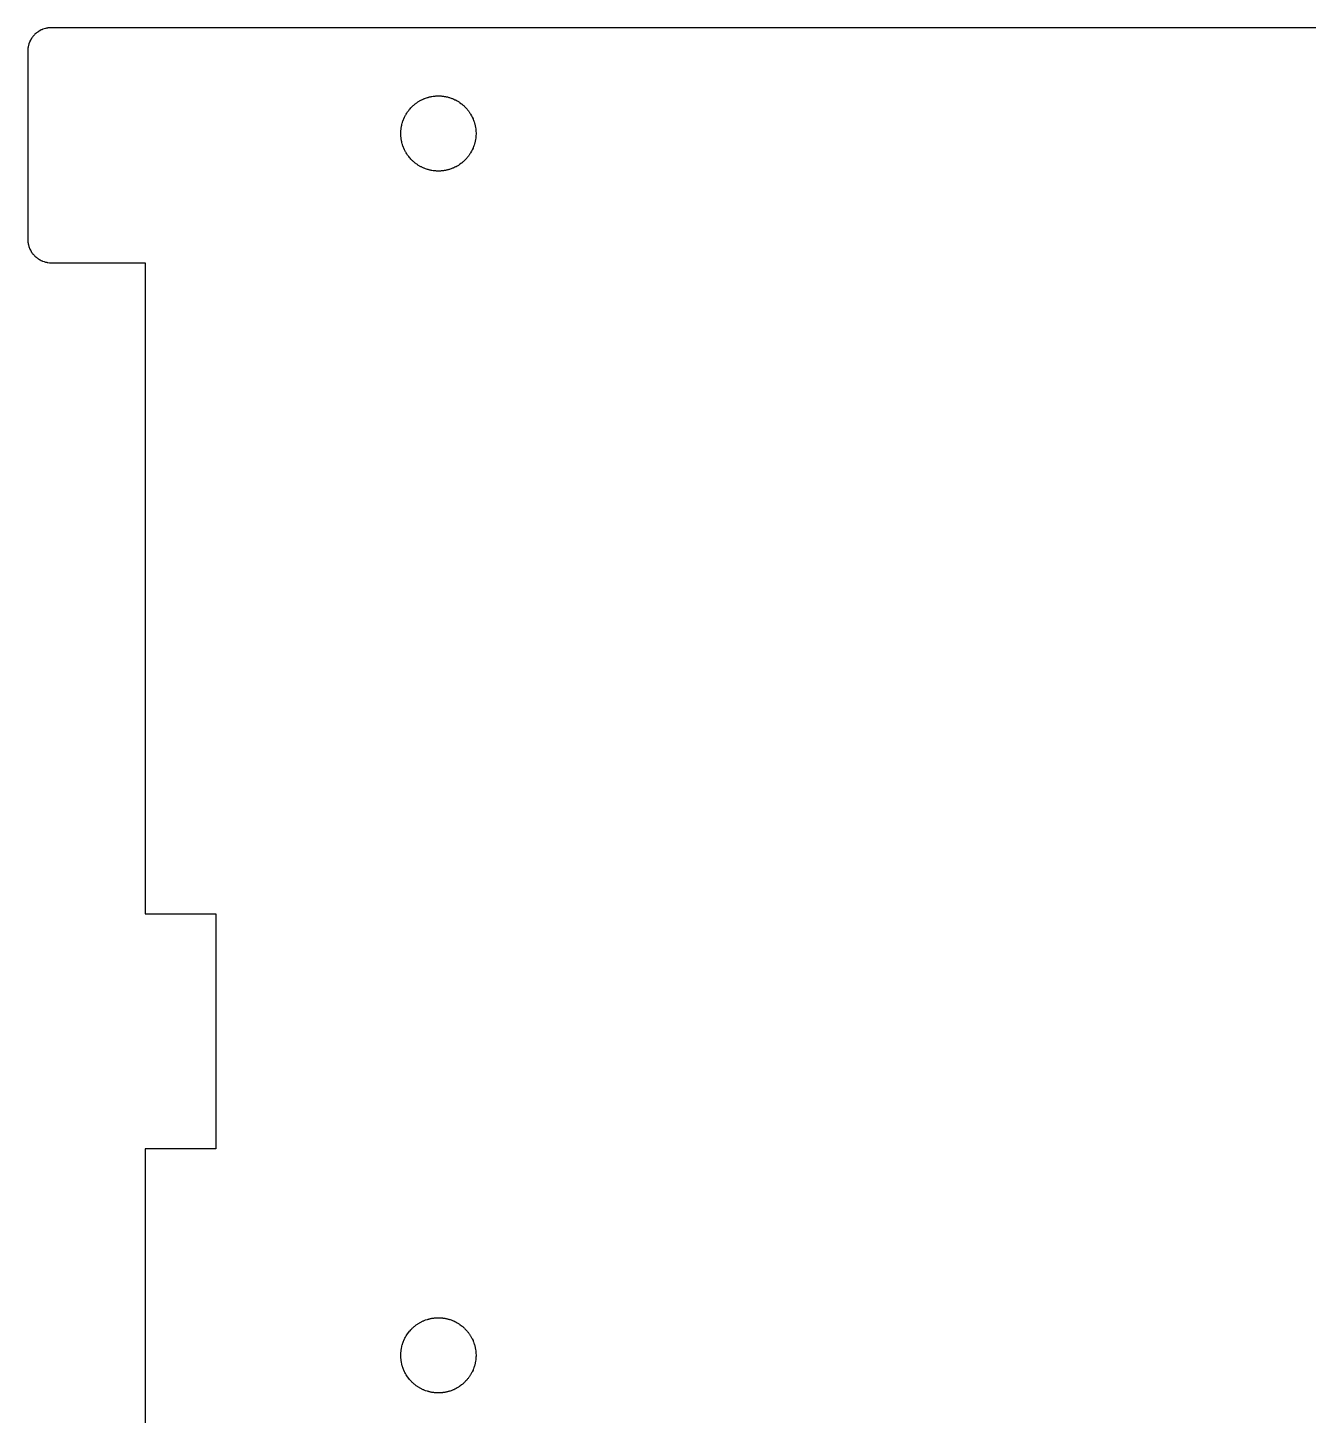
# Model space of a CAD drawing. Header units: metres. Extents: x -5 to 106, y 0 to 135.
# Drawn here: x -5 to 49.5, y 76 to 135 of the extents above; entities that cross this region are included whole.
import ezdxf

# ---------------------------------------------------------------- set-up
doc = ezdxf.new("R2010")
doc.units = ezdxf.units.M

msp = doc.modelspace()

# ---------------------------------------------------------------- linework, layer by layer
for p, q in [((-4.76562, 134.643), (-4.77734, 134.629)), ((-4.75488, 134.656), (-4.76562, 134.643)), ((-4.71973, 134.694), (-4.75488, 134.656)), ((-4.69434, 134.72), (-4.71973, 134.694)), ((-4.65625, 134.755), (-4.69434, 134.72)), ((-4.64258, 134.766), (-4.65625, 134.755)), ((-4.62891, 134.777), (-4.64258, 134.766)), ((-4.60156, 134.799), (-4.62891, 134.777)), ((-4.58789, 134.809), (-4.60156, 134.799)), ((-4.57324, 134.819), (-4.58789, 134.809)), ((-4.55957, 134.829), (-4.57324, 134.819)), ((-4.54492, 134.839), (-4.55957, 134.829)), ((-4.53027, 134.848), (-4.54492, 134.839)), ((-4.51465, 134.857), (-4.53027, 134.848)), ((-4.5, 134.866), (-4.51465, 134.857)), ((-4.48438, 134.875), (-4.5, 134.866)), ((-4.46973, 134.883), (-4.48438, 134.875)), ((-4.42285, 134.906), (-4.46973, 134.883)), ((-4.40625, 134.913), (-4.42285, 134.906)), ((-4.39062, 134.921), (-4.40625, 134.913)), ((-4.375, 134.927), (-4.39062, 134.921)), ((-4.3584, 134.934), (-4.375, 134.927)), ((-4.30859, 134.951), (-4.3584, 134.934)), ((-4.24219, 134.971), (-4.30859, 134.951)), ((-4.22461, 134.975), (-4.24219, 134.971)), ((-4.20801, 134.979), (-4.22461, 134.975)), ((-4.19043, 134.981), (-4.20801, 134.979)), ((-4.17383, 134.984), (-4.19043, 134.981)), ((-4.15625, 134.987), (-4.17383, 134.984)), ((-4.13965, 134.99), (-4.15625, 134.987)), ((-4.06934, 134.998), (-4.13965, 134.99)), ((-4.05273, 134.999), (-4.06934, 134.998)), ((-4.03516, 134.999), (-4.05273, 134.999)), ((-4.01758, 135), (-4.03516, 134.999)), ((50.5996, 135), (-4.01758, 135)), ((-4.99805, 134.069), (-4.99902, 134.053)), ((-4.99902, 134.053), (-4.99902, 134.035)), ((-4.99023, 134.14), (-4.99805, 134.069)), ((-4.9873, 134.156), (-4.99023, 134.14)), ((-4.98438, 134.174), (-4.9873, 134.156)), ((-4.98145, 134.19), (-4.98438, 134.174)), ((-4.97852, 134.208), (-4.98145, 134.19)), ((-4.97461, 134.225), (-4.97852, 134.208)), ((-4.9707, 134.242), (-4.97461, 134.225)), ((-4.95117, 134.309), (-4.9707, 134.242)), ((-4.93359, 134.358), (-4.95117, 134.309)), ((-4.92676, 134.375), (-4.93359, 134.358)), ((-4.9209, 134.391), (-4.92676, 134.375)), ((-4.91309, 134.406), (-4.9209, 134.391)), ((-4.90625, 134.423), (-4.91309, 134.406)), ((-4.88281, 134.47), (-4.90625, 134.423)), ((-4.875, 134.484), (-4.88281, 134.47)), ((-4.86621, 134.5), (-4.875, 134.484)), ((-4.85742, 134.515), (-4.86621, 134.5)), ((-4.84766, 134.53), (-4.85742, 134.515)), ((-4.83887, 134.545), (-4.84766, 134.53)), ((-4.8291, 134.56), (-4.83887, 134.545)), ((-4.81934, 134.573), (-4.8291, 134.56)), ((-4.80859, 134.588), (-4.81934, 134.573)), ((-4.79883, 134.602), (-4.80859, 134.588)), ((-4.77734, 134.629), (-4.79883, 134.602)), ((-4.99902, 134.035), (-5, 134.018)), ((-5, 134.018), (-5, 125.982)), ((11.3838, 131.67), (11.4043, 131.689)), ((11.4043, 131.689), (11.4258, 131.708)), ((11.4258, 131.708), (11.4463, 131.726)), ((11.4463, 131.726), (11.4678, 131.743)), ((11.4678, 131.743), (11.4902, 131.761)), ((11.4902, 131.761), (11.5117, 131.777)), ((11.5117, 131.777), (11.5342, 131.794)), ((11.5342, 131.794), (11.5576, 131.811)), ((11.5576, 131.811), (11.5801, 131.826)), ((11.5801, 131.826), (11.6035, 131.842)), ((11.6035, 131.842), (11.627, 131.856)), ((11.627, 131.856), (11.6514, 131.871)), ((11.6514, 131.871), (11.6748, 131.886)), ((11.6748, 131.886), (11.7236, 131.913)), ((11.7236, 131.913), (11.749, 131.926)), ((11.749, 131.926), (11.7734, 131.938)), ((11.7734, 131.938), (11.8242, 131.962)), ((11.8242, 131.962), (11.8496, 131.973)), ((11.8496, 131.973), (11.876, 131.983)), ((11.876, 131.983), (11.9014, 131.994)), ((11.9014, 131.994), (11.9277, 132.004)), ((11.9277, 132.004), (12.0068, 132.03)), ((12.0068, 132.03), (12.0342, 132.038)), ((12.0342, 132.038), (12.0605, 132.046)), ((12.0605, 132.046), (12.0879, 132.053)), ((12.0879, 132.053), (12.1152, 132.059)), ((12.1152, 132.059), (12.1426, 132.065)), ((12.1426, 132.065), (12.1699, 132.07)), ((12.1699, 132.07), (12.1973, 132.076)), ((12.1973, 132.076), (12.252, 132.084)), ((12.252, 132.084), (12.2803, 132.088)), ((12.2803, 132.088), (12.3076, 132.091)), ((12.3076, 132.091), (12.3359, 132.094)), ((12.3359, 132.094), (12.3633, 132.096)), ((12.3633, 132.096), (12.3916, 132.098)), ((12.3916, 132.098), (12.4473, 132.1)), ((12.4473, 132.1), (12.5029, 132.1)), ((12.5029, 132.1), (12.5586, 132.098)), ((12.5586, 132.098), (12.5869, 132.096)), ((12.5869, 132.096), (12.6143, 132.094)), ((12.6143, 132.094), (12.6426, 132.091)), ((12.6426, 132.091), (12.6699, 132.088)), ((12.6699, 132.088), (12.6973, 132.084)), ((12.6973, 132.084), (12.7256, 132.08)), ((12.7256, 132.08), (12.7529, 132.076)), ((12.7529, 132.076), (12.7803, 132.07)), ((12.7803, 132.07), (12.8076, 132.065)), ((12.8076, 132.065), (12.835, 132.059)), ((12.835, 132.059), (12.8623, 132.053)), ((12.8623, 132.053), (12.8887, 132.046)), ((12.8887, 132.046), (12.916, 132.038)), ((12.916, 132.038), (12.9424, 132.03)), ((12.9424, 132.03), (12.9697, 132.021)), ((12.9697, 132.021), (13.0225, 132.004)), ((13.0225, 132.004), (13.0488, 131.994)), ((13.0488, 131.994), (13.0742, 131.983)), ((13.0742, 131.983), (13.1006, 131.973)), ((13.1006, 131.973), (13.126, 131.962)), ((13.126, 131.962), (13.1768, 131.938)), ((13.1768, 131.938), (13.2012, 131.926)), ((13.2012, 131.926), (13.2266, 131.913)), ((13.2266, 131.913), (13.2754, 131.886)), ((13.2754, 131.886), (13.2988, 131.871)), ((13.2988, 131.871), (13.3232, 131.856)), ((13.3232, 131.856), (13.3467, 131.842)), ((13.3467, 131.842), (13.3701, 131.826)), ((13.3701, 131.826), (13.3926, 131.811)), ((13.3926, 131.811), (13.46, 131.761)), ((13.46, 131.761), (13.4814, 131.743)), ((13.4814, 131.743), (13.5039, 131.726)), ((13.5039, 131.726), (13.5244, 131.708)), ((13.5244, 131.708), (13.5459, 131.689)), ((13.5459, 131.689), (13.5664, 131.67)), ((10.9619, 131.021), (10.9912, 131.1)), ((10.9912, 131.1), (11.002, 131.125)), ((11.002, 131.125), (11.0371, 131.201)), ((11.0371, 131.201), (11.0498, 131.227)), ((11.0498, 131.227), (11.0752, 131.275)), ((11.0752, 131.275), (11.0898, 131.3)), ((11.0898, 131.3), (11.1035, 131.324)), ((11.1035, 131.324), (11.1328, 131.371)), ((11.1328, 131.371), (11.1641, 131.418)), ((11.1641, 131.418), (11.2139, 131.485)), ((11.2139, 131.485), (11.249, 131.528)), ((11.249, 131.528), (11.2676, 131.55)), ((11.2676, 131.55), (11.3047, 131.591)), ((11.3047, 131.591), (11.3438, 131.632)), ((11.3438, 131.632), (11.3633, 131.651)), ((11.3633, 131.651), (11.3838, 131.67)), ((13.5664, 131.67), (13.5869, 131.651)), ((13.5869, 131.651), (13.6064, 131.632)), ((13.6064, 131.632), (13.6455, 131.591)), ((13.6455, 131.591), (13.6826, 131.55)), ((13.6826, 131.55), (13.7002, 131.528)), ((13.7002, 131.528), (13.7188, 131.507)), ((13.7188, 131.507), (13.7354, 131.485)), ((13.7354, 131.485), (13.7529, 131.463)), ((13.7529, 131.463), (13.7695, 131.44)), ((13.7695, 131.44), (13.7852, 131.418)), ((13.7852, 131.418), (13.8018, 131.395)), ((13.8018, 131.395), (13.8164, 131.371)), ((13.8164, 131.371), (13.832, 131.348)), ((13.832, 131.348), (13.8467, 131.324)), ((13.8467, 131.324), (13.8877, 131.251)), ((13.8877, 131.251), (13.9004, 131.227)), ((13.9004, 131.227), (13.9131, 131.201)), ((13.9131, 131.201), (13.9482, 131.125)), ((13.9482, 131.125), (13.958, 131.1)), ((13.958, 131.1), (13.9688, 131.073)), ((10.875, 130.528), (10.877, 130.584)), ((10.875, 130.472), (10.875, 130.528)), ((10.877, 130.584), (10.8789, 130.611)), ((10.8789, 130.611), (10.8809, 130.64)), ((10.8809, 130.64), (10.8838, 130.667)), ((10.8838, 130.667), (10.8867, 130.695)), ((10.8867, 130.695), (10.8945, 130.75)), ((10.8945, 130.75), (10.8994, 130.778)), ((10.8994, 130.778), (10.9043, 130.806)), ((10.9043, 130.806), (10.916, 130.86)), ((10.916, 130.86), (10.9229, 130.887)), ((10.9229, 130.887), (10.9365, 130.941)), ((10.9365, 130.941), (10.9453, 130.968)), ((10.9453, 130.968), (10.9531, 130.994)), ((10.9531, 130.994), (10.9619, 131.021)), ((13.9688, 131.073), (13.9883, 131.021)), ((13.9883, 131.021), (13.9971, 130.994)), ((13.9971, 130.994), (14.0127, 130.941)), ((14.0127, 130.941), (14.0205, 130.914)), ((14.0205, 130.914), (14.0273, 130.887)), ((14.0273, 130.887), (14.0342, 130.86)), ((14.0342, 130.86), (14.0459, 130.806)), ((14.0459, 130.806), (14.0508, 130.778)), ((14.0508, 130.778), (14.0557, 130.75)), ((14.0557, 130.75), (14.0635, 130.695)), ((14.0635, 130.695), (14.0664, 130.667)), ((14.0664, 130.667), (14.0693, 130.64)), ((14.0693, 130.64), (14.0713, 130.611)), ((14.0713, 130.611), (14.0732, 130.584)), ((14.0732, 130.584), (14.0752, 130.528)), ((14.0752, 130.528), (14.0752, 130.472)), ((10.877, 130.416), (10.875, 130.472)), ((10.8789, 130.389), (10.877, 130.416)), ((10.8809, 130.36), (10.8789, 130.389)), ((10.8838, 130.333), (10.8809, 130.36)), ((10.8867, 130.305), (10.8838, 130.333)), ((10.8945, 130.25), (10.8867, 130.305)), ((10.8994, 130.222), (10.8945, 130.25)), ((10.9043, 130.194), (10.8994, 130.222)), ((10.916, 130.14), (10.9043, 130.194)), ((10.9229, 130.113), (10.916, 130.14)), ((10.9365, 130.059), (10.9229, 130.113)), ((10.9453, 130.032), (10.9365, 130.059)), ((10.9531, 130.006), (10.9453, 130.032)), ((10.9619, 129.979), (10.9531, 130.006)), ((10.9912, 129.9), (10.9619, 129.979)), ((13.9688, 129.927), (13.958, 129.9)), ((13.9883, 129.979), (13.9688, 129.927)), ((13.9971, 130.006), (13.9883, 129.979)), ((14.0127, 130.059), (13.9971, 130.006)), ((14.0205, 130.086), (14.0127, 130.059)), ((14.0273, 130.113), (14.0205, 130.086)), ((14.0342, 130.14), (14.0273, 130.113)), ((14.0459, 130.194), (14.0342, 130.14)), ((14.0508, 130.222), (14.0459, 130.194)), ((14.0557, 130.25), (14.0508, 130.222)), ((14.0635, 130.305), (14.0557, 130.25)), ((14.0664, 130.333), (14.0635, 130.305)), ((14.0693, 130.36), (14.0664, 130.333)), ((14.0713, 130.389), (14.0693, 130.36)), ((14.0732, 130.416), (14.0713, 130.389)), ((14.0752, 130.472), (14.0732, 130.416)), ((11.002, 129.875), (10.9912, 129.9)), ((11.0371, 129.799), (11.002, 129.875)), ((11.0498, 129.773), (11.0371, 129.799)), ((11.0752, 129.725), (11.0498, 129.773)), ((11.0898, 129.7), (11.0752, 129.725)), ((11.1035, 129.676), (11.0898, 129.7)), ((11.1328, 129.629), (11.1035, 129.676)), ((11.1641, 129.582), (11.1328, 129.629)), ((11.2139, 129.515), (11.1641, 129.582)), ((11.249, 129.472), (11.2139, 129.515)), ((11.2676, 129.45), (11.249, 129.472)), ((11.3047, 129.409), (11.2676, 129.45)), ((11.3438, 129.368), (11.3047, 129.409)), ((11.3633, 129.349), (11.3438, 129.368)), ((11.3838, 129.33), (11.3633, 129.349)), ((11.4043, 129.311), (11.3838, 129.33)), ((13.5664, 129.33), (13.5459, 129.311)), ((13.5869, 129.349), (13.5664, 129.33)), ((13.6064, 129.368), (13.5869, 129.349)), ((13.6455, 129.409), (13.6064, 129.368)), ((13.6826, 129.45), (13.6455, 129.409)), ((13.7002, 129.472), (13.6826, 129.45)), ((13.7188, 129.493), (13.7002, 129.472)), ((13.7354, 129.515), (13.7188, 129.493)), ((13.7529, 129.537), (13.7354, 129.515)), ((13.7695, 129.56), (13.7529, 129.537)), ((13.7852, 129.582), (13.7695, 129.56)), ((13.8018, 129.605), (13.7852, 129.582)), ((13.8164, 129.629), (13.8018, 129.605)), ((13.832, 129.652), (13.8164, 129.629)), ((13.8467, 129.676), (13.832, 129.652)), ((13.8877, 129.749), (13.8467, 129.676)), ((13.9004, 129.773), (13.8877, 129.749)), ((13.9131, 129.799), (13.9004, 129.773)), ((13.9482, 129.875), (13.9131, 129.799)), ((13.958, 129.9), (13.9482, 129.875)), ((11.4258, 129.292), (11.4043, 129.311)), ((11.4463, 129.274), (11.4258, 129.292)), ((11.4678, 129.257), (11.4463, 129.274)), ((11.4902, 129.239), (11.4678, 129.257)), ((11.5117, 129.223), (11.4902, 129.239)), ((11.5342, 129.206), (11.5117, 129.223)), ((11.5576, 129.189), (11.5342, 129.206)), ((11.5801, 129.174), (11.5576, 129.189)), ((11.6035, 129.158), (11.5801, 129.174)), ((11.627, 129.144), (11.6035, 129.158)), ((11.6514, 129.129), (11.627, 129.144)), ((11.6748, 129.114), (11.6514, 129.129)), ((11.7236, 129.087), (11.6748, 129.114)), ((11.749, 129.074), (11.7236, 129.087)), ((11.7734, 129.062), (11.749, 129.074)), ((11.8242, 129.038), (11.7734, 129.062)), ((11.8496, 129.027), (11.8242, 129.038)), ((11.876, 129.017), (11.8496, 129.027)), ((11.9014, 129.006), (11.876, 129.017)), ((11.9277, 128.996), (11.9014, 129.006)), ((12.0068, 128.97), (11.9277, 128.996)), ((12.0342, 128.962), (12.0068, 128.97)), ((12.0605, 128.954), (12.0342, 128.962)), ((12.0879, 128.947), (12.0605, 128.954)), ((12.1152, 128.941), (12.0879, 128.947)), ((12.1426, 128.935), (12.1152, 128.941)), ((12.1699, 128.93), (12.1426, 128.935)), ((12.1973, 128.924), (12.1699, 128.93)), ((12.252, 128.916), (12.1973, 128.924)), ((12.2803, 128.912), (12.252, 128.916)), ((12.3076, 128.909), (12.2803, 128.912)), ((12.3359, 128.906), (12.3076, 128.909)), ((12.3633, 128.904), (12.3359, 128.906)), ((12.3916, 128.902), (12.3633, 128.904)), ((12.4473, 128.9), (12.3916, 128.902)), ((12.5029, 128.9), (12.4473, 128.9)), ((12.5586, 128.902), (12.5029, 128.9)), ((12.5869, 128.904), (12.5586, 128.902)), ((12.6143, 128.906), (12.5869, 128.904)), ((12.6426, 128.909), (12.6143, 128.906)), ((12.6699, 128.912), (12.6426, 128.909)), ((12.6973, 128.916), (12.6699, 128.912)), ((12.7256, 128.92), (12.6973, 128.916)), ((12.7529, 128.924), (12.7256, 128.92)), ((12.7803, 128.93), (12.7529, 128.924)), ((12.8076, 128.935), (12.7803, 128.93)), ((12.835, 128.941), (12.8076, 128.935)), ((12.8623, 128.947), (12.835, 128.941)), ((12.8887, 128.954), (12.8623, 128.947)), ((12.916, 128.962), (12.8887, 128.954)), ((12.9424, 128.97), (12.916, 128.962)), ((12.9697, 128.979), (12.9424, 128.97)), ((13.0225, 128.996), (12.9697, 128.979)), ((13.0488, 129.006), (13.0225, 128.996)), ((13.0742, 129.017), (13.0488, 129.006)), ((13.1006, 129.027), (13.0742, 129.017)), ((13.126, 129.038), (13.1006, 129.027)), ((13.1768, 129.062), (13.126, 129.038)), ((13.2012, 129.074), (13.1768, 129.062)), ((13.2266, 129.087), (13.2012, 129.074)), ((13.2754, 129.114), (13.2266, 129.087)), ((13.2988, 129.129), (13.2754, 129.114)), ((13.3232, 129.144), (13.2988, 129.129)), ((13.3467, 129.158), (13.3232, 129.144)), ((13.3701, 129.174), (13.3467, 129.158)), ((13.3926, 129.189), (13.3701, 129.174)), ((13.46, 129.239), (13.3926, 129.189)), ((13.4814, 129.257), (13.46, 129.239)), ((13.5039, 129.274), (13.4814, 129.257)), ((13.5244, 129.292), (13.5039, 129.274)), ((13.5459, 129.311), (13.5244, 129.292)), ((-5, 125.982), (-4.99902, 125.965)), ((-4.99902, 125.965), (-4.99902, 125.947)), ((-4.99902, 125.947), (-4.99805, 125.931)), ((-4.99805, 125.931), (-4.99023, 125.86)), ((-4.99023, 125.86), (-4.9873, 125.844)), ((-4.9873, 125.844), (-4.98438, 125.826)), ((-4.98438, 125.826), (-4.98145, 125.81)), ((-4.98145, 125.81), (-4.97852, 125.792)), ((-4.97852, 125.792), (-4.97461, 125.775)), ((-4.97461, 125.775), (-4.9707, 125.758)), ((-4.9707, 125.758), (-4.95117, 125.691)), ((-4.95117, 125.691), (-4.93359, 125.642)), ((-4.93359, 125.642), (-4.92676, 125.625)), ((-4.92676, 125.625), (-4.9209, 125.609)), ((-4.9209, 125.609), (-4.91309, 125.594)), ((-4.91309, 125.594), (-4.90625, 125.577)), ((-4.90625, 125.577), (-4.88281, 125.53)), ((-4.88281, 125.53), (-4.875, 125.516)), ((-4.875, 125.516), (-4.86621, 125.5)), ((-4.86621, 125.5), (-4.85742, 125.485)), ((-4.85742, 125.485), (-4.84766, 125.47)), ((-4.84766, 125.47), (-4.83887, 125.455)), ((-4.83887, 125.455), (-4.8291, 125.44)), ((-4.8291, 125.44), (-4.81934, 125.427)), ((-4.81934, 125.427), (-4.80859, 125.412)), ((-4.80859, 125.412), (-4.79883, 125.398)), ((-4.79883, 125.398), (-4.77734, 125.371)), ((-4.77734, 125.371), (-4.76562, 125.357)), ((-4.76562, 125.357), (-4.75488, 125.344)), ((-4.75488, 125.344), (-4.71973, 125.306)), ((-4.71973, 125.306), (-4.69434, 125.28)), ((-4.69434, 125.28), (-4.65625, 125.245)), ((-4.65625, 125.245), (-4.64258, 125.234)), ((-4.64258, 125.234), (-4.62891, 125.223)), ((-4.62891, 125.223), (-4.60156, 125.201)), ((-4.60156, 125.201), (-4.58789, 125.191)), ((-4.58789, 125.191), (-4.57324, 125.181)), ((-4.57324, 125.181), (-4.55957, 125.171)), ((-4.55957, 125.171), (-4.54492, 125.161)), ((-4.54492, 125.161), (-4.53027, 125.152)), ((-4.53027, 125.152), (-4.51465, 125.143)), ((-4.51465, 125.143), (-4.5, 125.134)), ((-4.5, 125.134), (-4.48438, 125.125)), ((-4.48438, 125.125), (-4.46973, 125.117)), ((-4.46973, 125.117), (-4.42285, 125.094)), ((-4.42285, 125.094), (-4.40625, 125.087)), ((-4.40625, 125.087), (-4.39062, 125.079)), ((-4.39062, 125.079), (-4.375, 125.073)), ((-4.375, 125.073), (-4.3584, 125.066)), ((-4.3584, 125.066), (-4.30859, 125.049)), ((-4.30859, 125.049), (-4.24219, 125.029)), ((-4.24219, 125.029), (-4.22461, 125.025)), ((-4.22461, 125.025), (-4.20801, 125.021)), ((-4.20801, 125.021), (-4.19043, 125.019)), ((-4.19043, 125.019), (-4.17383, 125.016)), ((-4.17383, 125.016), (-4.15625, 125.013)), ((-4.15625, 125.013), (-4.13965, 125.01)), ((-4.13965, 125.01), (-4.06934, 125.002)), ((-4.06934, 125.002), (-4.05273, 125.001)), ((-4.05273, 125.001), (-4.03516, 125.001)), ((-4.03516, 125.001), (-4.01758, 125)), ((-4.01758, 125), (0, 125)), ((0, 125), (0, 97.2832)), ((0, 97.2832), (3, 97.2832)), ((3, 97.2832), (3, 87.2832)), ((3, 87.2832), (0, 87.2832)), ((0, 87.2832), (0, 65)), ((11.4258, 79.708), (11.4463, 79.7256)), ((11.4463, 79.7256), (11.4678, 79.7432)), ((11.4678, 79.7432), (11.4902, 79.7607)), ((11.4902, 79.7607), (11.5117, 79.7773)), ((11.5117, 79.7773), (11.5342, 79.7939)), ((11.5342, 79.7939), (11.5576, 79.8105)), ((11.5576, 79.8105), (11.5801, 79.8262)), ((11.5801, 79.8262), (11.6035, 79.8418)), ((11.6035, 79.8418), (11.627, 79.8564)), ((11.627, 79.8564), (11.6514, 79.8711)), ((11.6514, 79.8711), (11.6748, 79.8857)), ((11.6748, 79.8857), (11.7236, 79.9131)), ((11.7236, 79.9131), (11.749, 79.9258)), ((11.749, 79.9258), (11.7734, 79.9385)), ((11.7734, 79.9385), (11.8242, 79.9619)), ((11.8242, 79.9619), (11.8496, 79.9727)), ((11.8496, 79.9727), (11.876, 79.9834)), ((11.876, 79.9834), (11.9014, 79.9941)), ((11.9014, 79.9941), (11.9277, 80.0039)), ((11.9277, 80.0039), (12.0068, 80.0303)), ((12.0068, 80.0303), (12.0342, 80.0381)), ((12.0342, 80.0381), (12.0605, 80.0459)), ((12.0605, 80.0459), (12.0879, 80.0527)), ((12.0879, 80.0527), (12.1152, 80.0586)), ((12.1152, 80.0586), (12.1426, 80.0654)), ((12.1426, 80.0654), (12.1699, 80.0703)), ((12.1699, 80.0703), (12.1973, 80.0762)), ((12.1973, 80.0762), (12.252, 80.084)), ((12.252, 80.084), (12.2803, 80.0879)), ((12.2803, 80.0879), (12.3076, 80.0908)), ((12.3076, 80.0908), (12.3359, 80.0938)), ((12.3359, 80.0938), (12.3633, 80.0957)), ((12.3633, 80.0957), (12.3916, 80.0977)), ((12.3916, 80.0977), (12.4473, 80.0996)), ((12.4473, 80.0996), (12.5029, 80.0996)), ((12.5029, 80.0996), (12.5586, 80.0977)), ((12.5586, 80.0977), (12.5869, 80.0957)), ((12.5869, 80.0957), (12.6143, 80.0938)), ((12.6143, 80.0938), (12.6426, 80.0908)), ((12.6426, 80.0908), (12.6699, 80.0879)), ((12.6699, 80.0879), (12.6973, 80.084)), ((12.6973, 80.084), (12.7256, 80.0801)), ((12.7256, 80.0801), (12.7529, 80.0762)), ((12.7529, 80.0762), (12.7803, 80.0703)), ((12.7803, 80.0703), (12.8076, 80.0654)), ((12.8076, 80.0654), (12.835, 80.0586)), ((12.835, 80.0586), (12.8623, 80.0527)), ((12.8623, 80.0527), (12.8887, 80.0459)), ((12.8887, 80.0459), (12.916, 80.0381)), ((12.916, 80.0381), (12.9424, 80.0303)), ((12.9424, 80.0303), (12.9697, 80.0215)), ((12.9697, 80.0215), (13.0225, 80.0039)), ((13.0225, 80.0039), (13.0488, 79.9941)), ((13.0488, 79.9941), (13.0742, 79.9834)), ((13.0742, 79.9834), (13.1006, 79.9727)), ((13.1006, 79.9727), (13.126, 79.9619)), ((13.126, 79.9619), (13.1768, 79.9385)), ((13.1768, 79.9385), (13.2012, 79.9258)), ((13.2012, 79.9258), (13.2266, 79.9131)), ((13.2266, 79.9131), (13.2754, 79.8857)), ((13.2754, 79.8857), (13.2988, 79.8711)), ((13.2988, 79.8711), (13.3232, 79.8564)), ((13.3232, 79.8564), (13.3467, 79.8418)), ((13.3467, 79.8418), (13.3701, 79.8262)), ((13.3701, 79.8262), (13.3926, 79.8105)), ((13.3926, 79.8105), (13.46, 79.7607)), ((13.46, 79.7607), (13.4814, 79.7432)), ((13.4814, 79.7432), (13.5039, 79.7256)), ((13.5039, 79.7256), (13.5244, 79.708)), ((11.002, 79.125), (11.0371, 79.2012)), ((11.0371, 79.2012), (11.0498, 79.2266)), ((11.0498, 79.2266), (11.0752, 79.2754)), ((11.0752, 79.2754), (11.0898, 79.2998)), ((11.0898, 79.2998), (11.1035, 79.3242)), ((11.1035, 79.3242), (11.1328, 79.3711)), ((11.1328, 79.3711), (11.1641, 79.418)), ((11.1641, 79.418), (11.2139, 79.4854)), ((11.2139, 79.4854), (11.249, 79.5283)), ((11.249, 79.5283), (11.2676, 79.5498)), ((11.2676, 79.5498), (11.3047, 79.5908)), ((11.3047, 79.5908), (11.3438, 79.6318)), ((11.3438, 79.6318), (11.3633, 79.6514)), ((11.3633, 79.6514), (11.3838, 79.6699)), ((11.3838, 79.6699), (11.4043, 79.6895)), ((11.4043, 79.6895), (11.4258, 79.708)), ((13.5244, 79.708), (13.5459, 79.6895)), ((13.5459, 79.6895), (13.5664, 79.6699)), ((13.5664, 79.6699), (13.5869, 79.6514)), ((13.5869, 79.6514), (13.6064, 79.6318)), ((13.6064, 79.6318), (13.6455, 79.5908)), ((13.6455, 79.5908), (13.6826, 79.5498)), ((13.6826, 79.5498), (13.7002, 79.5283)), ((13.7002, 79.5283), (13.7188, 79.5068)), ((13.7188, 79.5068), (13.7354, 79.4854)), ((13.7354, 79.4854), (13.7529, 79.4629)), ((13.7529, 79.4629), (13.7695, 79.4404)), ((13.7695, 79.4404), (13.7852, 79.418)), ((13.7852, 79.418), (13.8018, 79.3945)), ((13.8018, 79.3945), (13.8164, 79.3711)), ((13.8164, 79.3711), (13.832, 79.3477)), ((13.832, 79.3477), (13.8467, 79.3242)), ((13.8467, 79.3242), (13.8877, 79.251)), ((13.8877, 79.251), (13.9004, 79.2266)), ((13.9004, 79.2266), (13.9131, 79.2012)), ((13.9131, 79.2012), (13.9482, 79.125)), ((10.875, 78.5283), (10.877, 78.584)), ((10.877, 78.584), (10.8789, 78.6113)), ((10.8789, 78.6113), (10.8809, 78.6396)), ((10.8809, 78.6396), (10.8838, 78.667)), ((10.8838, 78.667), (10.8867, 78.6953)), ((10.8867, 78.6953), (10.8945, 78.75)), ((10.8945, 78.75), (10.8994, 78.7783)), ((10.8994, 78.7783), (10.9043, 78.8057)), ((10.9043, 78.8057), (10.916, 78.8604)), ((10.916, 78.8604), (10.9229, 78.8867)), ((10.9229, 78.8867), (10.9365, 78.9414)), ((10.9365, 78.9414), (10.9453, 78.9678)), ((10.9453, 78.9678), (10.9531, 78.9941)), ((10.9531, 78.9941), (10.9619, 79.0205)), ((10.9619, 79.0205), (10.9912, 79.0996)), ((10.9912, 79.0996), (11.002, 79.125)), ((13.9482, 79.125), (13.958, 79.0996)), ((13.958, 79.0996), (13.9688, 79.0732)), ((13.9688, 79.0732), (13.9883, 79.0205)), ((13.9883, 79.0205), (13.9971, 78.9941)), ((13.9971, 78.9941), (14.0127, 78.9414)), ((14.0127, 78.9414), (14.0205, 78.9141)), ((14.0205, 78.9141), (14.0273, 78.8867)), ((14.0273, 78.8867), (14.0342, 78.8604)), ((14.0342, 78.8604), (14.0459, 78.8057)), ((14.0459, 78.8057), (14.0508, 78.7783)), ((14.0508, 78.7783), (14.0557, 78.75)), ((14.0557, 78.75), (14.0635, 78.6953)), ((14.0635, 78.6953), (14.0664, 78.667)), ((14.0664, 78.667), (14.0693, 78.6396)), ((14.0693, 78.6396), (14.0713, 78.6113)), ((14.0713, 78.6113), (14.0732, 78.584)), ((14.0732, 78.584), (14.0752, 78.5283)), ((10.875, 78.4717), (10.875, 78.5283)), ((10.877, 78.416), (10.875, 78.4717)), ((10.8789, 78.3887), (10.877, 78.416)), ((10.8809, 78.3604), (10.8789, 78.3887)), ((10.8838, 78.333), (10.8809, 78.3604)), ((10.8867, 78.3047), (10.8838, 78.333)), ((10.8945, 78.25), (10.8867, 78.3047)), ((10.8994, 78.2217), (10.8945, 78.25)), ((10.9043, 78.1943), (10.8994, 78.2217)), ((10.916, 78.1396), (10.9043, 78.1943)), ((10.9229, 78.1133), (10.916, 78.1396)), ((10.9365, 78.0586), (10.9229, 78.1133)), ((10.9453, 78.0322), (10.9365, 78.0586)), ((10.9531, 78.0059), (10.9453, 78.0322)), ((10.9619, 77.9795), (10.9531, 78.0059)), ((10.9912, 77.9004), (10.9619, 77.9795)), ((13.9883, 77.9795), (13.9688, 77.9268)), ((13.9971, 78.0059), (13.9883, 77.9795)), ((14.0127, 78.0586), (13.9971, 78.0059)), ((14.0205, 78.0859), (14.0127, 78.0586)), ((14.0273, 78.1133), (14.0205, 78.0859)), ((14.0342, 78.1396), (14.0273, 78.1133)), ((14.0459, 78.1943), (14.0342, 78.1396)), ((14.0508, 78.2217), (14.0459, 78.1943)), ((14.0557, 78.25), (14.0508, 78.2217)), ((14.0635, 78.3047), (14.0557, 78.25)), ((14.0664, 78.333), (14.0635, 78.3047)), ((14.0693, 78.3604), (14.0664, 78.333)), ((14.0713, 78.3887), (14.0693, 78.3604)), ((14.0732, 78.416), (14.0713, 78.3887)), ((14.0752, 78.4717), (14.0732, 78.416)), ((14.0752, 78.5283), (14.0752, 78.4717)), ((11.002, 77.875), (10.9912, 77.9004)), ((11.0371, 77.7988), (11.002, 77.875)), ((11.0498, 77.7734), (11.0371, 77.7988)), ((11.0752, 77.7246), (11.0498, 77.7734)), ((11.0898, 77.7002), (11.0752, 77.7246)), ((11.1035, 77.6758), (11.0898, 77.7002)), ((11.1328, 77.6289), (11.1035, 77.6758)), ((11.1641, 77.582), (11.1328, 77.6289)), ((11.2139, 77.5146), (11.1641, 77.582)), ((11.249, 77.4717), (11.2139, 77.5146)), ((11.2676, 77.4502), (11.249, 77.4717)), ((11.3047, 77.4092), (11.2676, 77.4502)), ((11.3438, 77.3682), (11.3047, 77.4092)), ((11.3633, 77.3486), (11.3438, 77.3682)), ((13.6064, 77.3682), (13.5869, 77.3486)), ((13.6455, 77.4092), (13.6064, 77.3682)), ((13.6826, 77.4502), (13.6455, 77.4092)), ((13.7002, 77.4717), (13.6826, 77.4502)), ((13.7188, 77.4932), (13.7002, 77.4717)), ((13.7354, 77.5146), (13.7188, 77.4932)), ((13.7529, 77.5371), (13.7354, 77.5146)), ((13.7695, 77.5596), (13.7529, 77.5371)), ((13.7852, 77.582), (13.7695, 77.5596)), ((13.8018, 77.6055), (13.7852, 77.582)), ((13.8164, 77.6289), (13.8018, 77.6055)), ((13.832, 77.6523), (13.8164, 77.6289)), ((13.8467, 77.6758), (13.832, 77.6523)), ((13.8877, 77.749), (13.8467, 77.6758)), ((13.9004, 77.7734), (13.8877, 77.749)), ((13.9131, 77.7988), (13.9004, 77.7734)), ((13.9482, 77.875), (13.9131, 77.7988)), ((13.958, 77.9004), (13.9482, 77.875)), ((13.9688, 77.9268), (13.958, 77.9004)), ((11.3838, 77.3301), (11.3633, 77.3486)), ((11.4043, 77.3105), (11.3838, 77.3301)), ((11.4258, 77.292), (11.4043, 77.3105)), ((11.4463, 77.2744), (11.4258, 77.292)), ((11.4678, 77.2568), (11.4463, 77.2744)), ((11.4902, 77.2393), (11.4678, 77.2568)), ((11.5117, 77.2227), (11.4902, 77.2393)), ((11.5342, 77.2061), (11.5117, 77.2227)), ((11.5576, 77.1895), (11.5342, 77.2061)), ((11.5801, 77.1738), (11.5576, 77.1895)), ((11.6035, 77.1582), (11.5801, 77.1738)), ((11.627, 77.1436), (11.6035, 77.1582)), ((11.6514, 77.1289), (11.627, 77.1436)), ((11.6748, 77.1143), (11.6514, 77.1289)), ((11.7236, 77.0869), (11.6748, 77.1143)), ((11.749, 77.0742), (11.7236, 77.0869)), ((11.7734, 77.0615), (11.749, 77.0742)), ((11.8242, 77.0381), (11.7734, 77.0615)), ((11.8496, 77.0273), (11.8242, 77.0381)), ((11.876, 77.0166), (11.8496, 77.0273)), ((11.9014, 77.0059), (11.876, 77.0166)), ((11.9277, 76.9961), (11.9014, 77.0059)), ((12.0068, 76.9697), (11.9277, 76.9961)), ((12.0342, 76.9619), (12.0068, 76.9697)), ((12.0605, 76.9541), (12.0342, 76.9619)), ((12.0879, 76.9473), (12.0605, 76.9541)), ((12.1152, 76.9414), (12.0879, 76.9473)), ((12.1426, 76.9346), (12.1152, 76.9414)), ((12.1699, 76.9297), (12.1426, 76.9346)), ((12.1973, 76.9238), (12.1699, 76.9297)), ((12.252, 76.916), (12.1973, 76.9238)), ((12.2803, 76.9121), (12.252, 76.916)), ((12.3076, 76.9092), (12.2803, 76.9121)), ((12.3359, 76.9062), (12.3076, 76.9092)), ((12.3633, 76.9043), (12.3359, 76.9062)), ((12.3916, 76.9023), (12.3633, 76.9043)), ((12.4473, 76.9004), (12.3916, 76.9023)), ((12.5029, 76.9004), (12.4473, 76.9004)), ((12.5586, 76.9023), (12.5029, 76.9004)), ((12.5869, 76.9043), (12.5586, 76.9023)), ((12.6143, 76.9062), (12.5869, 76.9043)), ((12.6426, 76.9092), (12.6143, 76.9062)), ((12.6699, 76.9121), (12.6426, 76.9092)), ((12.6973, 76.916), (12.6699, 76.9121)), ((12.7256, 76.9199), (12.6973, 76.916)), ((12.7529, 76.9238), (12.7256, 76.9199)), ((12.7803, 76.9297), (12.7529, 76.9238)), ((12.8076, 76.9346), (12.7803, 76.9297)), ((12.835, 76.9414), (12.8076, 76.9346)), ((12.8623, 76.9473), (12.835, 76.9414)), ((12.8887, 76.9541), (12.8623, 76.9473)), ((12.916, 76.9619), (12.8887, 76.9541)), ((12.9424, 76.9697), (12.916, 76.9619)), ((12.9697, 76.9785), (12.9424, 76.9697)), ((13.0225, 76.9961), (12.9697, 76.9785)), ((13.0488, 77.0059), (13.0225, 76.9961)), ((13.0742, 77.0166), (13.0488, 77.0059)), ((13.1006, 77.0273), (13.0742, 77.0166)), ((13.126, 77.0381), (13.1006, 77.0273)), ((13.1768, 77.0615), (13.126, 77.0381)), ((13.2012, 77.0742), (13.1768, 77.0615)), ((13.2266, 77.0869), (13.2012, 77.0742)), ((13.2754, 77.1143), (13.2266, 77.0869)), ((13.2988, 77.1289), (13.2754, 77.1143)), ((13.3232, 77.1436), (13.2988, 77.1289)), ((13.3467, 77.1582), (13.3232, 77.1436)), ((13.3701, 77.1738), (13.3467, 77.1582)), ((13.3926, 77.1895), (13.3701, 77.1738)), ((13.46, 77.2393), (13.3926, 77.1895)), ((13.4814, 77.2568), (13.46, 77.2393)), ((13.5039, 77.2744), (13.4814, 77.2568)), ((13.5244, 77.292), (13.5039, 77.2744)), ((13.5459, 77.3105), (13.5244, 77.292)), ((13.5664, 77.3301), (13.5459, 77.3105)), ((13.5869, 77.3486), (13.5664, 77.3301))]:
    msp.add_line(p, q)

doc.saveas('drawing.dxf')
